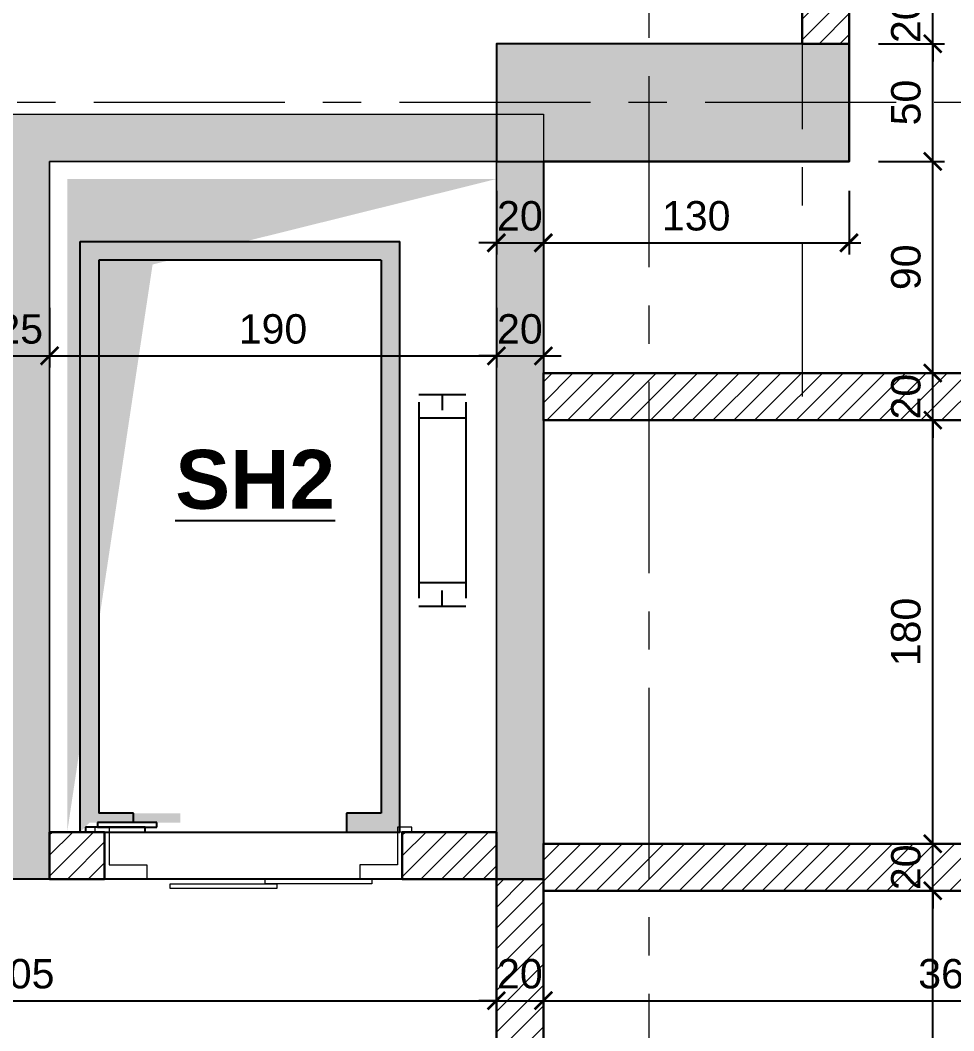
# Model space of a CAD drawing. Header units: centimetres. Extents: x 54080 to 84019, y -57712 to -39496.
# Drawn here: x 55905.2 to 56302.2, y -52476.8 to -52047.4 of the extents above; entities that cross this region are included whole.
import ezdxf

# ---------------------------------------------------------------- set-up
doc = ezdxf.new("R2010")
doc.units = ezdxf.units.CM
doc.header["$LTSCALE"] = 50
doc.header["$MEASUREMENT"] = 0
doc.linetypes.add('AXES', pattern=[2, 1.25, -0.25, 0.25, -0.25])
doc.linetypes.add('CONTINU', pattern=[0])
doc.layers.get('0').update_dxf_attribs({"color": 8})
for name, color, linetype in [('AXES', 10, 'AXES'), ('BETON COUPE', 3, 'CONTINU'), ('BETON TRAME', 252, 'Continuous'), ('BORD', 5, 'Continuous'), ('COTE 50ème', 1, 'Continuous'), ('kabina', 120, 'Continuous'), ('OMBRE', 253, 'Continuous'), ('TEXTE', 7, 'Continuous')]:
    doc.layers.add(name, color=color, linetype=linetype)
for name, color, linetype, lineweight in [('BETON HACHURE', 253, 'Continuous', 13), ('door', 44, 'Continuous', 5), ('MACONNERIE COUPE', 7, 'Continuous', 30), ('MACONNERIE HACHURE', 253, 'Continuous', 13)]:
    doc.layers.add(name, color=color, linetype=linetype, lineweight=lineweight)
doc.layers.add('FMULT', color=150, linetype='Continuous', plot=False)
doc.layers.add('PREFA MUR SUP TRAME', color=7, linetype='Continuous', true_color=0xd7c7ff)
doc.styles.add('RS_TEXT_1.50', font='arial.ttf', dxfattribs={"height": 12.5})
doc.styles.add('RS_TXT_50', font='arial.ttf', dxfattribs={"height": 12.5})
doc.dimstyles.new('RS_50CM_LINEAIRE', dxfattribs={"dimscale": 5, "dimtxt": 12.5, "dimasz": 1.5, "dimexe": 1, "dimexo": 2.5, "dimgap": 1, "dimtad": 1, "dimdec": 1, "dimrnd": 0.5, "dimdsep": 46, "dimtxsty": 'RS_TXT_50', "dimblk1": 'ARCHTICK', "dimblk2": 'ARCHTICK', "dimsah": 1, "dimcen": 2.5, "dimdle": 1, "dimclrt": 4, "dimadec": 0, "dimazin": 2, "dimtfac": 1, "dimtdec": 1, "dimtix": 1, "dimtmove": 2, "dimatfit": 3, "dimfxl": 1, "dimtolj": 1, "dimtzin": 0, "dimarcsym": 0})

# ---------------------------------------------------------------- blocks, each defined once
blk = doc.blocks.new('A$C99aa3423')
at = {"layer": 'AXES', "lineweight": 5, "ltscale": 1.3}
for p, q in [((35, 1580), (35, -1344.97)), ((-30, -4150), (-30, -1058.41)), ((3195, -1220), (-1985, -1220))]:
    blk.add_line(p, q, dxfattribs=at)
blk = doc.blocks.new('_ArchTick')
at = {"color": 0, "linetype": 'ByBlock', "const_width": 0.15}
blk.add_lwpolyline([(-0.5, -0.5), (0.5, 0.5)], dxfattribs=at)
blk = doc.blocks.new('*D923')
at = {"layer": 'COTE 50ème', "color": 0, "lineweight": -2, "ltscale": 0.5, "transparency": 16777216}
for p, q in [((56293.27, -52602.36), (56293.27, -52412.36)), ((56258.28, -52417.36), (56298.27, -52417.36)), ((56270.17, -52597.36), (56298.27, -52597.36))]:
    blk.add_line(p, q, dxfattribs=at)
at = {"layer": 'Defpoints', "color": 0, "ltscale": 0.5, "transparency": 16777216}
for p in [(56245.78, -52417.36), (56293.27, -52417.36), (56257.67, -52597.36)]:
    blk.add_point(p, dxfattribs=at)
at = {"layer": 'COTE 50ème', "color": 0, "lineweight": -2, "ltscale": 0.5, "transparency": 16777216, "xscale": 7.5, "yscale": 7.5, "zscale": 7.5}
for p, rotation in [((56293.27, -52417.36), 90), ((56293.27, -52597.36), 270)]:
    blk.add_blockref('_ArchTick', p, dxfattribs=dict(at, rotation=rotation))
at = {"layer": 'COTE 50ème', "color": 4, "ltscale": 0.5, "transparency": 16777216, "insert": (56281.88, -52507.36), "char_height": 12.5, "attachment_point": 5, "rotation": 90, "style": 'RS_TXT_50'}
blk.add_mtext('\\A1;180', dxfattribs=at)
blk = doc.blocks.new('*D924')
at = {"layer": 'COTE 50ème', "color": 0, "lineweight": -2, "ltscale": 0.5, "transparency": 16777216}
for p, q in [((56293.27, -52397.36), (56293.27, -52389.86)), ((56258.28, -52397.36), (56298.27, -52397.36)), ((56293.27, -52417.36), (56293.27, -52397.36)), ((56258.28, -52417.36), (56298.27, -52417.36)), ((56293.27, -52417.36), (56293.27, -52424.86))]:
    blk.add_line(p, q, dxfattribs=at)
at = {"layer": 'Defpoints', "color": 0, "ltscale": 0.5, "transparency": 16777216}
for p in [(56245.78, -52397.36), (56293.27, -52397.36), (56245.78, -52417.36)]:
    blk.add_point(p, dxfattribs=at)
at = {"layer": 'COTE 50ème', "color": 0, "lineweight": -2, "ltscale": 0.5, "transparency": 16777216, "xscale": 7.5, "yscale": 7.5, "zscale": 7.5}
for p, rotation in [((56293.27, -52397.36), 270), ((56293.27, -52417.36), 90)]:
    blk.add_blockref('_ArchTick', p, dxfattribs=dict(at, rotation=rotation))
at = {"layer": 'COTE 50ème', "color": 4, "ltscale": 0.5, "transparency": 16777216, "insert": (56281.88, -52407.36), "char_height": 12.5, "attachment_point": 5, "rotation": 90, "style": 'RS_TXT_50'}
blk.add_mtext('\\A1;20', dxfattribs=at)
blk = doc.blocks.new('*D925')
at = {"layer": 'COTE 50ème', "color": 0, "lineweight": -2, "ltscale": 0.5, "transparency": 16777216}
for p, q in [((56293.27, -52402.36), (56293.27, -52212.36)), ((56276.29, -52217.36), (56298.27, -52217.36)), ((56258.28, -52397.36), (56298.27, -52397.36))]:
    blk.add_line(p, q, dxfattribs=at)
at = {"layer": 'Defpoints', "color": 0, "ltscale": 0.5, "transparency": 16777216}
for p in [(56263.79, -52217.36), (56293.27, -52217.36), (56245.78, -52397.36)]:
    blk.add_point(p, dxfattribs=at)
at = {"layer": 'COTE 50ème', "color": 0, "lineweight": -2, "ltscale": 0.5, "transparency": 16777216, "xscale": 7.5, "yscale": 7.5, "zscale": 7.5}
for p, rotation in [((56293.27, -52217.36), 90), ((56293.27, -52397.36), 270)]:
    blk.add_blockref('_ArchTick', p, dxfattribs=dict(at, rotation=rotation))
at = {"layer": 'COTE 50ème', "color": 4, "ltscale": 0.5, "transparency": 16777216, "insert": (56281.88, -52307.36), "char_height": 12.5, "attachment_point": 5, "rotation": 90, "style": 'RS_TXT_50'}
blk.add_mtext('\\A1;180', dxfattribs=at)
blk = doc.blocks.new('*D926')
at = {"layer": 'COTE 50ème', "color": 0, "lineweight": -2, "ltscale": 0.5, "transparency": 16777216}
for p, q in [((56293.27, -52197.36), (56293.27, -52189.86)), ((56276.29, -52197.36), (56298.27, -52197.36)), ((56293.27, -52217.36), (56293.27, -52197.36)), ((56276.29, -52217.36), (56298.27, -52217.36)), ((56293.27, -52217.36), (56293.27, -52224.86))]:
    blk.add_line(p, q, dxfattribs=at)
at = {"layer": 'Defpoints', "color": 0, "ltscale": 0.5, "transparency": 16777216}
for p in [(56263.79, -52197.36), (56293.27, -52197.36), (56263.79, -52217.36)]:
    blk.add_point(p, dxfattribs=at)
at = {"layer": 'COTE 50ème', "color": 0, "lineweight": -2, "ltscale": 0.5, "transparency": 16777216, "xscale": 7.5, "yscale": 7.5, "zscale": 7.5}
for p, rotation in [((56293.27, -52197.36), 270), ((56293.27, -52217.36), 90)]:
    blk.add_blockref('_ArchTick', p, dxfattribs=dict(at, rotation=rotation))
at = {"layer": 'COTE 50ème', "color": 4, "ltscale": 0.5, "transparency": 16777216, "insert": (56281.88, -52207.36), "char_height": 12.5, "attachment_point": 5, "rotation": 90, "style": 'RS_TXT_50'}
blk.add_mtext('\\A1;20', dxfattribs=at)
blk = doc.blocks.new('*D927')
at = {"layer": 'COTE 50ème', "color": 0, "lineweight": -2, "ltscale": 0.5, "transparency": 16777216}
for p, q in [((56293.27, -52202.36), (56293.27, -52102.36)), ((56270.17, -52107.36), (56298.27, -52107.36)), ((56276.29, -52197.36), (56298.27, -52197.36))]:
    blk.add_line(p, q, dxfattribs=at)
at = {"layer": 'Defpoints', "color": 0, "ltscale": 0.5, "transparency": 16777216}
for p in [(56257.67, -52107.36), (56293.27, -52107.36), (56263.79, -52197.36)]:
    blk.add_point(p, dxfattribs=at)
at = {"layer": 'COTE 50ème', "color": 0, "lineweight": -2, "ltscale": 0.5, "transparency": 16777216, "xscale": 7.5, "yscale": 7.5, "zscale": 7.5}
for p, rotation in [((56293.27, -52107.36), 90), ((56293.27, -52197.36), 270)]:
    blk.add_blockref('_ArchTick', p, dxfattribs=dict(at, rotation=rotation))
at = {"layer": 'COTE 50ème', "color": 4, "ltscale": 0.5, "transparency": 16777216, "insert": (56281.88, -52152.36), "char_height": 12.5, "attachment_point": 5, "rotation": 90, "style": 'RS_TXT_50'}
blk.add_mtext('\\A1;90', dxfattribs=at)
blk = doc.blocks.new('*D928')
at = {"layer": 'COTE 50ème', "color": 0, "lineweight": -2, "ltscale": 0.5, "transparency": 16777216}
for p, q in [((56293.27, -52112.36), (56293.27, -52052.36)), ((56270.17, -52057.36), (56298.27, -52057.36)), ((56270.17, -52107.36), (56298.27, -52107.36))]:
    blk.add_line(p, q, dxfattribs=at)
at = {"layer": 'Defpoints', "color": 0, "ltscale": 0.5, "transparency": 16777216}
for p in [(56257.67, -52057.36), (56293.27, -52057.36), (56257.67, -52107.36)]:
    blk.add_point(p, dxfattribs=at)
at = {"layer": 'COTE 50ème', "color": 0, "lineweight": -2, "ltscale": 0.5, "transparency": 16777216, "xscale": 7.5, "yscale": 7.5, "zscale": 7.5}
for p, rotation in [((56293.27, -52057.36), 90), ((56293.27, -52107.36), 270)]:
    blk.add_blockref('_ArchTick', p, dxfattribs=dict(at, rotation=rotation))
at = {"layer": 'COTE 50ème', "color": 4, "ltscale": 0.5, "transparency": 16777216, "insert": (56281.88, -52082.36), "char_height": 12.5, "attachment_point": 5, "rotation": 90, "style": 'RS_TXT_50'}
blk.add_mtext('\\A1;50', dxfattribs=at)
blk = doc.blocks.new('*D929')
at = {"layer": 'COTE 50ème', "color": 0, "lineweight": -2, "ltscale": 0.5, "transparency": 16777216}
for p, q in [((56293.27, -52037.36), (56293.27, -52029.86)), ((56270.17, -52037.36), (56298.27, -52037.36)), ((56293.27, -52057.36), (56293.27, -52037.36)), ((56270.17, -52057.36), (56298.27, -52057.36)), ((56293.27, -52057.36), (56293.27, -52064.86))]:
    blk.add_line(p, q, dxfattribs=at)
at = {"layer": 'Defpoints', "color": 0, "ltscale": 0.5, "transparency": 16777216}
for p in [(56257.67, -52037.36), (56293.27, -52037.36), (56257.67, -52057.36)]:
    blk.add_point(p, dxfattribs=at)
at = {"layer": 'COTE 50ème', "color": 0, "lineweight": -2, "ltscale": 0.5, "transparency": 16777216, "xscale": 7.5, "yscale": 7.5, "zscale": 7.5}
for p, rotation in [((56293.27, -52037.36), 270), ((56293.27, -52057.36), 90)]:
    blk.add_blockref('_ArchTick', p, dxfattribs=dict(at, rotation=rotation))
at = {"layer": 'COTE 50ème', "color": 4, "ltscale": 0.5, "transparency": 16777216, "insert": (56281.88, -52047.36), "char_height": 12.5, "attachment_point": 5, "rotation": 90, "style": 'RS_TXT_50'}
blk.add_mtext('\\A1;20', dxfattribs=at)
blk = doc.blocks.new('*D1148')
at = {"layer": 'COTE 50ème', "color": 0, "lineweight": -2, "ltscale": 0.5, "transparency": 16777216}
for p, q in [((55702.67, -52424.86), (55702.67, -52469.04)), ((56107.67, -52441.08), (56107.67, -52469.04)), ((55697.67, -52464.04), (56112.67, -52464.04))]:
    blk.add_line(p, q, dxfattribs=at)
at = {"layer": 'Defpoints', "color": 0, "ltscale": 0.5, "transparency": 16777216}
for p in [(55702.67, -52412.36), (56107.67, -52428.58), (56107.67, -52464.04)]:
    blk.add_point(p, dxfattribs=at)
at = {"layer": 'COTE 50ème', "color": 0, "lineweight": -2, "ltscale": 0.5, "transparency": 16777216, "xscale": 7.5, "yscale": 7.5, "zscale": 7.5, "rotation": 180}
blk.add_blockref('_ArchTick', (55702.67, -52464.04), dxfattribs=at)
at = {"layer": 'COTE 50ème', "color": 0, "lineweight": -2, "ltscale": 0.5, "transparency": 16777216, "xscale": 7.5, "yscale": 7.5, "zscale": 7.5}
blk.add_blockref('_ArchTick', (56107.67, -52464.04), dxfattribs=at)
at = {"layer": 'COTE 50ème', "color": 4, "ltscale": 0.5, "transparency": 16777216, "insert": (55905.17, -52452.66), "char_height": 12.5, "attachment_point": 5, "style": 'RS_TXT_50'}
blk.add_mtext('\\A1;405', dxfattribs=at)
blk = doc.blocks.new('*D1149')
at = {"layer": 'COTE 50ème', "color": 0, "lineweight": -2, "ltscale": 0.5, "transparency": 16777216}
for p, q in [((56107.67, -52441.08), (56107.67, -52469.04)), ((56127.67, -52441.08), (56127.67, -52469.04)), ((56107.67, -52464.04), (56100.17, -52464.04)), ((56107.67, -52464.04), (56127.67, -52464.04)), ((56127.67, -52464.04), (56135.17, -52464.04))]:
    blk.add_line(p, q, dxfattribs=at)
at = {"layer": 'Defpoints', "color": 0, "ltscale": 0.5, "transparency": 16777216}
for p in [(56107.67, -52428.58), (56127.67, -52428.58), (56127.67, -52464.04)]:
    blk.add_point(p, dxfattribs=at)
at = {"layer": 'COTE 50ème', "color": 0, "lineweight": -2, "ltscale": 0.5, "transparency": 16777216, "xscale": 7.5, "yscale": 7.5, "zscale": 7.5}
blk.add_blockref('_ArchTick', (56107.67, -52464.04), dxfattribs=at)
at = {"layer": 'COTE 50ème', "color": 0, "lineweight": -2, "ltscale": 0.5, "transparency": 16777216, "xscale": 7.5, "yscale": 7.5, "zscale": 7.5, "rotation": 180}
blk.add_blockref('_ArchTick', (56127.67, -52464.04), dxfattribs=at)
at = {"layer": 'COTE 50ème', "color": 4, "ltscale": 0.5, "transparency": 16777216, "insert": (56117.67, -52452.66), "char_height": 12.5, "attachment_point": 5, "style": 'RS_TXT_50'}
blk.add_mtext('\\A1;20', dxfattribs=at)
blk = doc.blocks.new('*D1150')
at = {"layer": 'COTE 50ème', "color": 0, "lineweight": -2, "ltscale": 0.5, "transparency": 16777216}
for p, q in [((56127.67, -52441.08), (56127.67, -52469.04)), ((56490.17, -52441.08), (56490.17, -52469.04)), ((56122.67, -52464.04), (56495.17, -52464.04))]:
    blk.add_line(p, q, dxfattribs=at)
at = {"layer": 'Defpoints', "color": 0, "ltscale": 0.5, "transparency": 16777216}
for p in [(56127.67, -52428.58), (56490.17, -52428.58), (56490.17, -52464.04)]:
    blk.add_point(p, dxfattribs=at)
at = {"layer": 'COTE 50ème', "color": 0, "lineweight": -2, "ltscale": 0.5, "transparency": 16777216, "xscale": 7.5, "yscale": 7.5, "zscale": 7.5, "rotation": 180}
blk.add_blockref('_ArchTick', (56127.67, -52464.04), dxfattribs=at)
at = {"layer": 'COTE 50ème', "color": 0, "lineweight": -2, "ltscale": 0.5, "transparency": 16777216, "xscale": 7.5, "yscale": 7.5, "zscale": 7.5}
blk.add_blockref('_ArchTick', (56490.17, -52464.04), dxfattribs=at)
at = {"layer": 'COTE 50ème', "color": 4, "ltscale": 0.5, "transparency": 16777216, "insert": (56308.92, -52452.66), "char_height": 12.5, "attachment_point": 5, "style": 'RS_TXT_50'}
blk.add_mtext('\\A1;362.5', dxfattribs=at)
blk = doc.blocks.new('*D1164')
at = {"layer": 'COTE 50ème', "color": 0, "lineweight": -2, "ltscale": 0.5, "transparency": 16777216}
for p, q in [((55892.67, -52169.54), (55892.67, -52195.01)), ((55917.67, -52169.54), (55917.67, -52195.01)), ((55892.67, -52190.01), (55885.17, -52190.01)), ((55892.67, -52190.01), (55917.67, -52190.01)), ((55917.67, -52190.01), (55925.17, -52190.01))]:
    blk.add_line(p, q, dxfattribs=at)
at = {"layer": 'Defpoints', "color": 0, "ltscale": 0.5, "transparency": 16777216}
for p in [(55892.67, -52157.04), (55917.67, -52157.04), (55917.67, -52190.01)]:
    blk.add_point(p, dxfattribs=at)
at = {"layer": 'COTE 50ème', "color": 0, "lineweight": -2, "ltscale": 0.5, "transparency": 16777216, "xscale": 7.5, "yscale": 7.5, "zscale": 7.5}
blk.add_blockref('_ArchTick', (55892.67, -52190.01), dxfattribs=at)
at = {"layer": 'COTE 50ème', "color": 0, "lineweight": -2, "ltscale": 0.5, "transparency": 16777216, "xscale": 7.5, "yscale": 7.5, "zscale": 7.5, "rotation": 180}
blk.add_blockref('_ArchTick', (55917.67, -52190.01), dxfattribs=at)
at = {"layer": 'COTE 50ème', "color": 4, "ltscale": 0.5, "transparency": 16777216, "insert": (55905.17, -52178.63), "char_height": 12.5, "attachment_point": 5, "style": 'RS_TXT_50'}
blk.add_mtext('\\A1;25', dxfattribs=at)
blk = doc.blocks.new('*D1165')
at = {"layer": 'COTE 50ème', "color": 0, "lineweight": -2, "ltscale": 0.5, "transparency": 16777216}
for p, q in [((55917.67, -52169.54), (55917.67, -52195.01)), ((56107.67, -52169.54), (56107.67, -52195.01)), ((55912.67, -52190.01), (56112.67, -52190.01))]:
    blk.add_line(p, q, dxfattribs=at)
at = {"layer": 'Defpoints', "color": 0, "ltscale": 0.5, "transparency": 16777216}
for p in [(55917.67, -52157.04), (56107.67, -52157.04), (56107.67, -52190.01)]:
    blk.add_point(p, dxfattribs=at)
at = {"layer": 'COTE 50ème', "color": 0, "lineweight": -2, "ltscale": 0.5, "transparency": 16777216, "xscale": 7.5, "yscale": 7.5, "zscale": 7.5, "rotation": 180}
blk.add_blockref('_ArchTick', (55917.67, -52190.01), dxfattribs=at)
at = {"layer": 'COTE 50ème', "color": 0, "lineweight": -2, "ltscale": 0.5, "transparency": 16777216, "xscale": 7.5, "yscale": 7.5, "zscale": 7.5}
blk.add_blockref('_ArchTick', (56107.67, -52190.01), dxfattribs=at)
at = {"layer": 'COTE 50ème', "color": 4, "ltscale": 0.5, "transparency": 16777216, "insert": (56012.67, -52178.63), "char_height": 12.5, "attachment_point": 5, "style": 'RS_TXT_50'}
blk.add_mtext('\\A1;190', dxfattribs=at)
blk = doc.blocks.new('*D1166')
at = {"layer": 'COTE 50ème', "color": 0, "lineweight": -2, "ltscale": 0.5, "transparency": 16777216}
for p, q in [((56107.67, -52169.54), (56107.67, -52195.01)), ((56127.67, -52169.54), (56127.67, -52195.01)), ((56107.67, -52190.01), (56100.17, -52190.01)), ((56107.67, -52190.01), (56127.67, -52190.01)), ((56127.67, -52190.01), (56135.17, -52190.01))]:
    blk.add_line(p, q, dxfattribs=at)
at = {"layer": 'Defpoints', "color": 0, "ltscale": 0.5, "transparency": 16777216}
for p in [(56107.67, -52157.04), (56127.67, -52157.04), (56127.67, -52190.01)]:
    blk.add_point(p, dxfattribs=at)
at = {"layer": 'COTE 50ème', "color": 0, "lineweight": -2, "ltscale": 0.5, "transparency": 16777216, "xscale": 7.5, "yscale": 7.5, "zscale": 7.5}
blk.add_blockref('_ArchTick', (56107.67, -52190.01), dxfattribs=at)
at = {"layer": 'COTE 50ème', "color": 0, "lineweight": -2, "ltscale": 0.5, "transparency": 16777216, "xscale": 7.5, "yscale": 7.5, "zscale": 7.5, "rotation": 180}
blk.add_blockref('_ArchTick', (56127.67, -52190.01), dxfattribs=at)
at = {"layer": 'COTE 50ème', "color": 4, "ltscale": 0.5, "transparency": 16777216, "insert": (56117.67, -52178.63), "char_height": 12.5, "attachment_point": 5, "style": 'RS_TXT_50'}
blk.add_mtext('\\A1;20', dxfattribs=at)
blk = doc.blocks.new('*D1255')
at = {"layer": 'COTE 50ème', "color": 0, "lineweight": -2, "ltscale": 0.5, "transparency": 16777216}
for p, q in [((56107.67, -52119.86), (56107.67, -52146.95)), ((56127.67, -52119.86), (56127.67, -52146.95)), ((56107.67, -52141.95), (56100.17, -52141.95)), ((56107.67, -52141.95), (56127.67, -52141.95)), ((56127.67, -52141.95), (56135.17, -52141.95))]:
    blk.add_line(p, q, dxfattribs=at)
at = {"layer": 'Defpoints', "color": 0, "ltscale": 0.5, "transparency": 16777216}
for p in [(56107.67, -52107.36), (56127.67, -52107.36), (56127.67, -52141.95)]:
    blk.add_point(p, dxfattribs=at)
at = {"layer": 'COTE 50ème', "color": 0, "lineweight": -2, "ltscale": 0.5, "transparency": 16777216, "xscale": 7.5, "yscale": 7.5, "zscale": 7.5}
blk.add_blockref('_ArchTick', (56107.67, -52141.95), dxfattribs=at)
at = {"layer": 'COTE 50ème', "color": 0, "lineweight": -2, "ltscale": 0.5, "transparency": 16777216, "xscale": 7.5, "yscale": 7.5, "zscale": 7.5, "rotation": 180}
blk.add_blockref('_ArchTick', (56127.67, -52141.95), dxfattribs=at)
at = {"layer": 'COTE 50ème', "color": 4, "ltscale": 0.5, "transparency": 16777216, "insert": (56117.67, -52130.57), "char_height": 12.5, "attachment_point": 5, "style": 'RS_TXT_50'}
blk.add_mtext('\\A1;20', dxfattribs=at)
blk = doc.blocks.new('*D1256')
at = {"layer": 'COTE 50ème', "color": 0, "lineweight": -2, "ltscale": 0.5, "transparency": 16777216}
for p, q in [((56127.67, -52119.86), (56127.67, -52146.95)), ((56257.67, -52119.86), (56257.67, -52146.95)), ((56122.67, -52141.95), (56262.67, -52141.95))]:
    blk.add_line(p, q, dxfattribs=at)
at = {"layer": 'Defpoints', "color": 0, "ltscale": 0.5, "transparency": 16777216}
for p in [(56127.67, -52107.36), (56257.67, -52107.36), (56257.67, -52141.95)]:
    blk.add_point(p, dxfattribs=at)
at = {"layer": 'COTE 50ème', "color": 0, "lineweight": -2, "ltscale": 0.5, "transparency": 16777216, "xscale": 7.5, "yscale": 7.5, "zscale": 7.5, "rotation": 180}
blk.add_blockref('_ArchTick', (56127.67, -52141.95), dxfattribs=at)
at = {"layer": 'COTE 50ème', "color": 0, "lineweight": -2, "ltscale": 0.5, "transparency": 16777216, "xscale": 7.5, "yscale": 7.5, "zscale": 7.5}
blk.add_blockref('_ArchTick', (56257.67, -52141.95), dxfattribs=at)
at = {"layer": 'COTE 50ème', "color": 4, "ltscale": 0.5, "transparency": 16777216, "insert": (56192.67, -52130.56), "char_height": 12.5, "attachment_point": 5, "style": 'RS_TXT_50'}
blk.add_mtext('\\A1;130', dxfattribs=at)

msp = doc.modelspace()

# ---------------------------------------------------------------- hatches: boundary and pattern name
at = {"layer": 'BETON HACHURE', "transparency": 33554585}
h = msp.add_hatch(dxfattribs=at)
h.set_pattern_fill('ANSI37', color=256, scale=50, angle=270, style=0)
h.set_pattern_definition([(315, (861.459, 19655.393), (4.4194174, 4.4194174), []), (45, (861.459, 19655.393), (-4.4194174, 4.4194174), [])])
h.paths.add_polyline_path([(56357.67, -51847.22), (56382.67, -51847.22), (56382.67, -52172.22), (56357.67, -52172.22)], flags=0)
h.paths.add_polyline_path([(56357.67, -51847.22), (56382.67, -51847.22), (56382.67, -52172.22), (56357.67, -52172.22)], flags=0)
h.paths.add_polyline_path([(58537.67, -51987.36), (58537.67, -52037.36), (58617.67, -52037.36), (58617.67, -51987.36)], flags=0)
h.paths.add_polyline_path([(58157.67, -51987.36), (58157.67, -52037.36), (58237.67, -52037.36), (58237.67, -51987.36)], flags=0)
edge = h.paths.add_edge_path(flags=0)
edge.add_arc((58197.67, -50672.36), 40, 0, 360)
edge = h.paths.add_edge_path(flags=0)
edge.add_arc((58197.67, -49997.36), 40, 0, 360)
edge = h.paths.add_edge_path(flags=0)
edge.add_arc((58197.67, -51272.36), 40, 0, 360)
h.paths.add_polyline_path([(59277.67, -49527.22), (54853.83, -49527.22), (54464.54, -54263.92), (59277.59, -54736.58), (59277.67, -54713.51)])
edge = h.paths.add_edge_path(flags=0)
edge.add_arc((58197.67, -51272.36), 40, 0, 360)
h.paths.add_polyline_path([(56982.67, -49552.22), (56982.67, -49972.36), (57007.67, -49972.36), (57007.67, -49552.22), (58577.68, -49552.22), (58577.67, -50022.36), (58617.67, -50022.36), (58617.67, -49552.22), (59247.67, -49552.22), (59247.67, -51282.36), (58617.67, -51282.36), (58617.67, -50647.36), (58577.67, -50647.36), (58577.67, -51312.36), (59247.67, -51312.36), (59247.67, -52057.36), (58577.67, -52057.36), (58577.67, -53447.36), (58617.67, -53447.36), (58617.67, -52087.36), (59247.67, -52087.36), (59247.67, -54709.01), (58245.17, -54610.07), (58245.17, -54122.36), (58220.17, -54122.36), (58220.17, -54607.62), (56915.17, -54479.46), (56915.17, -54122.36), (56890.17, -54122.36), (56890.17, -54477.01), (55702.67, -54360.39), (55702.67, -54122.36), (55652.67, -54122.36), (55652.67, -54355.48), (54491.47, -54241.45), (54666.86, -52107.36), (54872.67, -52107.36), (54872.67, -52057.36), (54670.97, -52057.36), (54672.82, -52037.36), (54872.67, -52037.36), (54872.67, -51987.36), (54676.72, -51987.36), (54733.43, -51297.36), (54872.67, -51297.36), (54872.67, -51247.36), (54737.54, -51247.36), (54782.74, -50697.36), (54872.67, -50697.36), (54872.67, -50647.36), (54786.85, -50647.36), (54876.86, -49552.22), (55655.17, -49552.22), (55655.17, -49972.36), (55680.17, -49972.36), (55680.17, -49552.22)], flags=16)
h.paths.add_polyline_path([(58157.67, -51232.36), (58157.67, -51312.36), (58237.67, -51312.36), (58237.67, -51232.36)], flags=0)
at = {"layer": 'BETON TRAME', "transparency": 33554559}
h = msp.add_hatch(color=256, dxfattribs=at)
h.dxf.hatch_style = 1
h.paths.add_polyline_path([(57437.67, -52797.36), (57472.67, -52797.36), (57472.67, -53447.36), (57437.67, -53447.36), (57437.67, -53272.36), (56977.67, -53272.36), (56977.67, -53447.36), (56942.67, -53447.36), (56942.67, -52797.36), (56977.67, -52797.36), (56977.67, -53232.36), (57187.67, -53232.36), (57187.67, -52902.36), (57227.67, -52902.36), (57227.67, -53232.36), (57437.67, -53232.36)])
h.paths.add_polyline_path([(58307.67, -54122.36), (58307.67, -54072.36), (58157.67, -54072.36), (58157.67, -54122.36)])
h.paths.add_polyline_path([(57587.67, -54122.36), (57587.67, -54072.36), (57437.67, -54072.36), (57437.67, -54122.36)])
h.paths.add_polyline_path([(56977.67, -54122.36), (56977.67, -54072.36), (56827.67, -54072.36), (56827.67, -54122.36)])
h.paths.add_polyline_path([(56257.67, -54122.36), (56257.67, -54072.36), (56107.67, -54072.36), (56107.67, -54122.36)])
h.paths.add_polyline_path([(56257.67, -53447.36), (56257.67, -53397.36), (56107.67, -53397.36), (56107.67, -53447.36)])
h.paths.add_polyline_path([(58307.67, -53447.36), (58307.67, -53397.36), (58157.67, -53397.36), (58157.67, -53447.36)])
h.paths.add_polyline_path([(58307.67, -52847.36), (58307.67, -52797.36), (58157.67, -52797.36), (58157.67, -52847.36)])
h.paths.add_polyline_path([(56257.67, -52847.36), (56257.67, -52797.36), (56107.67, -52797.36), (56107.67, -52847.36)])
h.paths.add_polyline_path([(56257.67, -52107.36), (56257.67, -52057.36), (56107.67, -52057.36), (56107.67, -52107.36)])
h.paths.add_polyline_path([(58157.67, -52057.36), (58157.67, -52107.36), (58307.67, -52107.36), (58307.67, -52057.36)])
h.paths.add_polyline_path([(57492.67, -52107.36), (57492.67, -52057.36), (57367.67, -52057.36), (57367.67, -52107.36)])
h.paths.add_polyline_path([(57047.67, -52107.36), (57047.67, -52057.36), (56922.67, -52057.36), (56922.67, -52107.36)])
h.paths.add_polyline_path([(57072.67, -52057.36), (57047.67, -52057.36), (57047.67, -52562.36), (57072.67, -52562.36)])
h.paths.add_polyline_path([(57367.67, -52057.36), (57342.67, -52057.36), (57342.67, -52562.36), (57367.67, -52562.36)])
at = {"layer": 'kabina', "linetype": 'Continuous', "lineweight": 0}
for points in [[(55930.67, -52141.36), (55938.67, -52149.36), (56058.67, -52149.36), (56066.67, -52141.36)], [(55930.67, -52392.36), (55938.67, -52384.36), (55938.67, -52149.36), (55930.67, -52141.36)], [(56066.67, -52392.36), (56066.67, -52141.36), (56058.67, -52149.36), (56058.67, -52384.36)], [(55938.67, -52384.36), (55934.67, -52388.36), (55973.34, -52388.36), (55973.34, -52384.36)], [(56066.67, -52392.36), (56058.67, -52384.36), (56044, -52384.36), (56044, -52392.36)]]:
    msp.add_hatch(color=256, dxfattribs=at).paths.add_polyline_path(points)
at = {"layer": 'MACONNERIE HACHURE'}
h = msp.add_hatch(dxfattribs=at)
h.set_pattern_fill('ANSI31', color=256, scale=50, style=0)
h.paths.add_polyline_path([(54872.67, -54083.63), (54897.67, -54083.63), (54897.67, -54067.36), (54872.67, -54067.36)])
h.paths.add_polyline_path([(54760.13, -53887.22), (54520.58, -53887.22), (54522.64, -53862.22), (54760.13, -53862.22)])
h.paths.add_polyline_path([(54872.67, -54017.36), (54872.67, -53887.22), (54850.13, -53887.22), (54850.13, -53862.22), (54897.67, -53862.22), (54897.67, -54017.36)])
h.paths.add_polyline_path([(54872.67, -54173.63), (54897.67, -54173.63), (54897.67, -54281.34), (54872.67, -54278.88)])
h.paths.add_polyline_path([(54505.78, -54067.36), (54507.82, -54042.46), (54872.67, -54042.36), (54872.67, -54067.36)])
h.paths.add_polyline_path([(58577.67, -52057.36), (58597.67, -52057.36), (58597.67, -52037.36), (58577.67, -52037.36)])
h.paths.add_polyline_path([(55842.67, -50672.36), (56202.67, -50672.36), (56202.67, -50647.36), (55842.67, -50647.36)])
h.paths.add_polyline_path([(55752.67, -50672.36), (55742.67, -50672.36), (55742.67, -50647.36), (55752.67, -50647.36)])
h.paths.add_polyline_path([(57077.67, -53447.36), (57437.67, -53447.36), (57437.67, -53422.36), (57077.67, -53422.36)])
h.paths.add_polyline_path([(56987.67, -53447.36), (56977.67, -53447.36), (56977.67, -53422.36), (56987.67, -53422.36)])
h.paths.add_polyline_path([(58777.67, -49872.22), (58777.67, -49882.22), (58757.67, -49882.22), (58757.67, -49872.22), (58717.67, -49872.22), (58717.67, -49852.22), (59252.67, -49852.22), (59252.67, -49872.22)])
h.paths.add_polyline_path([(58777.67, -50092.22), (58777.67, -50102.22), (58757.67, -50102.22), (58757.67, -49972.22), (58777.67, -49972.22), (58777.67, -50072.22), (59252.67, -50072.22), (59252.67, -50092.22)])
h.paths.add_polyline_path([(58777.67, -50312.22), (58777.67, -50322.22), (58757.67, -50322.22), (58757.67, -50192.22), (58777.67, -50192.22), (58777.67, -50292.22), (59252.67, -50292.22), (59252.67, -50312.22)])
h.paths.add_polyline_path([(58777.67, -50532.22), (58777.67, -50542.22), (58757.67, -50542.22), (58757.67, -50412.22), (58777.67, -50412.22), (58777.67, -50512.22), (59247.67, -50512.22), (59247.67, -50532.22)])
h.paths.add_polyline_path([(58757.67, -50762.22), (58757.67, -50632.22), (58777.67, -50632.22), (58777.67, -50732.22), (59252.67, -50732.22), (59252.67, -50752.22), (58777.67, -50752.22), (58777.67, -50762.22)])
h.paths.add_polyline_path([(58777.67, -50852.22), (58757.67, -50852.22), (58757.67, -50952.22), (58717.67, -50952.22), (58717.67, -50972.22), (59252.67, -50972.22), (59252.67, -50952.22), (58777.67, -50952.22)])
h.paths.add_polyline_path([(58627.67, -49872.22), (58617.67, -49872.22), (58617.67, -49852.22), (58627.67, -49852.22)])
h.paths.add_polyline_path([(58627.67, -50972.22), (58617.67, -50972.22), (58617.67, -50952.22), (58627.67, -50952.22)])
h.paths.add_polyline_path([(58577.67, -51947.36), (58597.67, -51947.36), (58597.67, -51987.36), (58577.67, -51987.36)])
h.paths.add_polyline_path([(58577.67, -51747.36), (58597.67, -51747.36), (58597.67, -51312.36), (58577.67, -51312.36)])
h.paths.add_polyline_path([(57052.67, -52057.36), (57072.67, -52057.36), (57072.67, -52037.36), (57052.67, -52037.36)])
h.paths.add_polyline_path([(56237.67, -52057.36), (56257.67, -52057.36), (56257.67, -52037.36), (56237.67, -52037.36)])
h.paths.add_polyline_path([(55707.67, -52087.36), (55727.67, -52087.36), (55727.67, -52037.36), (55707.67, -52037.36)])
h.paths.add_polyline_path([(55837.67, -52007.36), (56107.67, -52007.36), (56107.67, -51987.36), (55837.67, -51987.36)])
h.paths.add_polyline_path([(57072.67, -52107.36), (57342.67, -52107.36), (57342.67, -52087.36), (57072.67, -52087.36)])
h.paths.add_polyline_path([(56670.17, -51987.36), (56670.17, -52097.36), (56690.17, -52097.36), (56690.17, -52007.36), (56922.67, -52007.36), (56922.67, -51987.36)])
h.paths.add_polyline_path([(56670.17, -52297.36), (56690.17, -52297.36), (56690.17, -52217.36), (57047.67, -52217.36), (57047.67, -52197.36), (56690.17, -52197.36), (56690.17, -52187.36), (56670.17, -52187.36)])
h.paths.add_polyline_path([(56670.17, -52497.36), (56690.17, -52497.36), (56690.17, -52417.36), (57047.67, -52417.36), (57047.67, -52397.36), (56690.17, -52397.36), (56690.17, -52387.36), (56670.17, -52387.36)])
h.paths.add_polyline_path([(56510.17, -52797.36), (56510.17, -52787.36), (56490.17, -52787.36), (56490.17, -52797.36), (56257.67, -52797.36), (56257.67, -52817.36), (56942.67, -52817.36), (56942.67, -52797.36), (56690.17, -52797.36), (56690.17, -52787.36), (56670.17, -52787.36), (56670.17, -52797.36)])
h.paths.add_polyline_path([(56510.17, -52697.36), (56510.17, -52587.36), (56490.17, -52587.36), (56490.17, -52597.36), (56127.67, -52597.36), (56127.67, -52617.36), (56490.17, -52617.36), (56490.17, -52697.36)])
h.paths.add_polyline_path([(56510.17, -52497.36), (56510.17, -52387.36), (56490.17, -52387.36), (56490.17, -52397.36), (56127.67, -52397.36), (56127.67, -52417.36), (56490.17, -52417.36), (56490.17, -52497.36)])
h.paths.add_polyline_path([(56510.17, -52187.36), (56490.17, -52187.36), (56490.17, -52197.36), (56127.67, -52197.36), (56127.67, -52217.36), (56490.17, -52217.36), (56490.17, -52297.36), (56510.17, -52297.36)])
h.paths.add_polyline_path([(56510.17, -51977.36), (56490.17, -51977.36), (56490.17, -51987.36), (56257.67, -51987.36), (56257.67, -52007.36), (56490.17, -52007.36), (56490.17, -52097.36), (56510.17, -52097.36)])
h.paths.add_polyline_path([(56490.17, -51887.36), (56510.17, -51887.36), (56510.17, -51777.36), (56490.17, -51777.36), (56490.17, -51787.36), (56132.67, -51787.36), (56132.67, -51807.36), (56490.17, -51807.36)])
h.paths.add_polyline_path([(57437.67, -52777.36), (57462.67, -52777.36), (57462.67, -52797.36), (57437.67, -52797.36)])
h.paths.add_polyline_path([(56202.67, -51317.36), (56227.67, -51317.36), (56227.67, -51297.36), (56202.67, -51297.36)])
h.paths.add_polyline_path([(56107.67, -53323.39), (56127.67, -53323.39), (56127.67, -52847.36), (56107.67, -52847.36)])
h.paths.add_polyline_path([(55682.67, -53222.36), (55702.67, -53222.36), (55702.67, -52927.36), (55682.67, -52927.36)])
h.paths.add_polyline_path([(55786, -51192.36), (55742.67, -51192.36), (55742.67, -51152.36), (55786, -51152.36)])
h.paths.add_polyline_path([(55952.67, -51192.36), (55912.67, -51192.36), (55912.67, -51152.36), (55952.67, -51152.36)])
h.paths.add_polyline_path([(56159.34, -51192.36), (56202.67, -51192.36), (56202.67, -51152.36), (56159.34, -51152.36)])
h.paths.add_polyline_path([(55992.67, -51192.36), (56032.67, -51192.36), (56032.67, -51152.36), (55992.67, -51152.36)])
h.paths.add_polyline_path([(57394.34, -52902.36), (57437.67, -52902.36), (57437.67, -52942.36), (57394.34, -52942.36)])
h.paths.add_polyline_path([(57227.67, -52902.36), (57267.67, -52902.36), (57267.67, -52942.36), (57227.67, -52942.36)])
h.paths.add_polyline_path([(57021, -52902.36), (56977.67, -52902.36), (56977.67, -52942.36), (57021, -52942.36)])
h.paths.add_polyline_path([(57187.67, -52902.36), (57147.67, -52902.36), (57147.67, -52942.36), (57187.67, -52942.36)])
h.paths.add_polyline_path([(55941, -52412.36), (55917.67, -52412.36), (55917.67, -52392.36), (55941, -52392.36)])
h.paths.add_polyline_path([(56107.67, -52412.36), (56067.67, -52412.36), (56067.67, -52392.36), (56107.67, -52392.36)])
h.paths.add_polyline_path([(55726, -52412.36), (55702.67, -52412.36), (55702.67, -52392.36), (55726, -52392.36)])
h.paths.add_polyline_path([(55892.67, -52412.36), (55852.67, -52412.36), (55852.67, -52392.36), (55892.67, -52392.36)])
h.paths.add_polyline_path([(55682.67, -52518.36), (55702.67, -52518.36), (55702.67, -52412.36), (55682.67, -52412.36)])
h.paths.add_polyline_path([(55682.67, -52797.36), (55702.67, -52797.36), (55702.67, -52737.36), (55682.67, -52737.36)])
h.paths.add_polyline_path([(56107.67, -52797.36), (56127.67, -52797.36), (56127.67, -52412.36), (56107.67, -52412.36)])
h.paths.add_polyline_path([(57437.67, -52677.36), (57437.67, -52637.36), (57342.67, -52637.36), (57342.67, -52562.36), (57367.67, -52562.36), (57367.67, -52627.36), (57462.67, -52627.36), (57462.67, -52677.36)])
h.paths.add_polyline_path([(56202.67, -51417.36), (56202.67, -51457.36), (56107.67, -51457.36), (56107.67, -51532.36), (56132.67, -51532.36), (56132.67, -51482.36), (56202.67, -51482.36), (56202.67, -51578.36), (56490.17, -51578.36), (56490.17, -51687.36), (56510.17, -51687.36), (56510.17, -51558.36), (56227.67, -51558.36), (56227.67, -51417.36)])
h.paths.add_polyline_path([(55742.67, -51297.36), (55742.67, -51457.36), (55837.67, -51457.36), (55837.67, -51532.36), (55812.67, -51532.36), (55812.67, -51482.36), (55717.67, -51482.36), (55717.67, -51297.36)])
h.paths.add_polyline_path([(56107.67, -53343.36), (55702.67, -53343.36), (55702.67, -53343.36), (56107.67, -53343.36)])
h.paths.add_polyline_path([(56977.67, -52797.36), (56977.67, -52637.36), (57072.67, -52637.36), (57072.67, -52562.36), (57047.67, -52562.36), (57047.67, -52627.36), (56977.67, -52627.36), (56977.67, -52597.36), (56690.17, -52597.36), (56690.17, -52587.36), (56670.17, -52587.36), (56670.17, -52697.36), (56690.17, -52697.36), (56690.17, -52617.36), (56952.67, -52617.36), (56952.67, -52797.36)])
at = {"layer": 'PREFA MUR SUP TRAME'}
h = msp.add_hatch(color=256, dxfattribs=at)
h.paths.add_polyline_path([(57412.67, -51987.36), (57412.67, -52037.36), (57492.67, -52037.36), (57492.67, -51987.36)])
h.paths.add_polyline_path([(55702.67, -52412.36), (55682.67, -52412.36), (55682.67, -52087.36), (56127.67, -52087.36), (56127.67, -52412.36), (56107.67, -52412.36), (56107.67, -52107.36), (55917.67, -52107.36), (55917.67, -52412.36), (55892.67, -52412.36), (55892.67, -52107.36), (55702.67, -52107.36)])
h.paths.add_polyline_path([(55702.67, -52797.36), (55652.67, -52797.36), (55652.67, -52927.36), (55702.67, -52927.36)])
h.paths.add_polyline_path([(55022.67, -52847.36), (55022.67, -52797.36), (54872.67, -52797.36), (54872.67, -52847.36)])
h.paths.add_polyline_path([(55022.67, -53373.36), (55022.67, -53323.36), (54872.67, -53323.36), (54872.67, -53373.36)])
h.paths.add_polyline_path([(55702.67, -53222.36), (55652.67, -53222.36), (55652.67, -53372.36), (55702.67, -53372.36)])
h.paths.add_polyline_path([(55702.67, -53972.36), (55652.67, -53972.36), (55652.67, -54122.36), (55702.67, -54122.36)])
h.paths.add_polyline_path([(55022.67, -54067.36), (55022.67, -54017.36), (54872.67, -54017.36), (54872.67, -54067.36)])
h.paths.add_polyline_path([(55022.67, -52107.36), (55022.67, -52057.36), (54872.67, -52057.36), (54872.67, -52107.36)])
edge = h.paths.add_edge_path()
edge.add_arc((57452.67, -51272.36), 40, 0, 360)
edge = h.paths.add_edge_path()
edge.add_arc((57452.67, -50672.36), 40, 0, 360)
edge = h.paths.add_edge_path()
edge.add_arc((57572.67, -49997.36), 40, 0, 360)
h.paths.add_polyline_path([(56107.67, -53323.39), (56157.67, -53323.39), (56157.67, -53397.39), (56107.67, -53397.39)])

# ---------------------------------------------------------------- linework, layer by layer
at = {"layer": 'BETON COUPE'}
msp.add_lwpolyline([(56257.67, -52107.36), (56257.67, -52057.36), (56107.67, -52057.36), (56107.67, -52107.36)], close=True, dxfattribs=at)
at = {"layer": 'BETON COUPE', "lineweight": 5}
msp.add_lwpolyline([(55702.67, -52412.36), (55682.67, -52412.36), (55682.67, -52087.36), (56127.67, -52087.36), (56127.67, -52412.36), (56107.67, -52412.36), (56107.67, -52107.36), (55917.67, -52107.36), (55917.67, -52412.36), (55892.67, -52412.36), (55892.67, -52107.36), (55702.67, -52107.36)], close=True, dxfattribs=at)
at = {"layer": 'BORD', "lineweight": 5, "ltscale": 0.5}
msp.add_lwpolyline([(55917.67, -52107.36), (56107.67, -52107.36), (56107.67, -52392.36), (55917.67, -52392.36)], close=True, dxfattribs=at)
at = {"layer": 'door'}
for points in [[(55959, -52406.36), (55959, -52412.36), (55941, -52412.36), (55941, -52392.36), (55937, -52392.36), (55937, -52390.36), (55943, -52390.36), (55943, -52406.36)], [(55959, -52406.36), (55959, -52412.36), (55941, -52412.36), (55941, -52392.36), (55937, -52392.36), (55937, -52390.36), (55943, -52390.36), (55943, -52406.36)], [(56067.67, -52412.36), (56067.67, -52392.36), (56071.67, -52392.36), (56071.67, -52390.36), (56065.67, -52390.36), (56065.67, -52406.36), (56049.67, -52406.36), (56049.67, -52412.36)], [(56067.67, -52412.36), (56067.67, -52392.36), (56071.67, -52392.36), (56071.67, -52390.36), (56065.67, -52390.36), (56065.67, -52406.36), (56049.67, -52406.36), (56049.67, -52412.36)], [(56054.67, -52414.36), (56009.34, -52414.36), (56009.34, -52412.36), (56054.67, -52412.36)], [(56054.67, -52414.36), (56009.34, -52414.36), (56009.34, -52412.36), (56054.67, -52412.36)], [(56014.34, -52416.36), (55969, -52416.36), (55969, -52414.36), (56014.34, -52414.36)], [(56014.34, -52416.36), (55969, -52416.36), (55969, -52414.36), (56014.34, -52414.36)]]:
    msp.add_lwpolyline(points, close=True, dxfattribs=at)
at = {"layer": 'FMULT', "ltscale": 0.5}
for points in [[(56257.67, -52007.36), (56257.67, -52107.36), (56127.67, -52107.36), (56127.67, -52197.36), (56490.17, -52197.36), (56490.17, -52007.36)], [(56127.67, -52397.36), (56490.17, -52397.36), (56490.17, -52217.36), (56127.67, -52217.36)], [(55702.67, -52822.36), (56107.67, -52822.36), (56107.67, -52412.36), (55702.67, -52412.36)], [(56127.67, -52597.36), (56490.17, -52597.36), (56490.17, -52417.36), (56127.67, -52417.36)]]:
    msp.add_lwpolyline(points, close=True, dxfattribs=at)
at = {"layer": 'kabina', "linetype": 'Continuous', "lineweight": 25}
for p, q in [((55930.67, -52141.36), (56066.67, -52141.36)), ((55930.67, -52392.36), (55930.67, -52141.36)), ((56066.67, -52392.36), (56066.67, -52141.36)), ((56058.67, -52149.36), (55938.67, -52149.36)), ((55938.67, -52149.36), (55938.67, -52384.36)), ((56058.67, -52149.36), (56058.67, -52384.36)), ((56074.67, -52206.36), (56094.67, -52206.36)), ((56084.67, -52206.36), (56084.67, -52213.03)), ((56074.67, -52209.7), (56074.67, -52293.03)), ((56094.67, -52209.7), (56094.67, -52293.03)), ((56074.67, -52216.36), (56094.67, -52216.36)), ((56074.67, -52286.36), (56094.67, -52286.36)), ((56084.67, -52296.36), (56084.67, -52289.7)), ((56074.67, -52296.36), (56094.67, -52296.36)), ((55953.34, -52384.36), (55938.67, -52384.36)), ((55953.34, -52388.36), (55953.34, -52384.36)), ((56058.67, -52384.36), (56044, -52384.36)), ((56044, -52384.36), (56044, -52392.36)), ((55958.34, -52390.36), (55933, -52390.36)), ((55933, -52390.36), (55933, -52392.36)), ((55963.34, -52388.36), (55938, -52388.36)), ((55938, -52388.36), (55938, -52390.36)), ((55938, -52390.36), (55963.34, -52390.36)), ((55958.34, -52392.36), (55958.34, -52390.36)), ((55963.34, -52390.36), (55963.34, -52388.36)), ((55933, -52392.36), (55958.34, -52392.36)), ((55953.34, -52392.36), (56044, -52392.36)), ((56044, -52392.36), (56066.67, -52392.36))]:
    msp.add_line(p, q, dxfattribs=at)
at = {"layer": 'MACONNERIE COUPE', "ltscale": 0.5}
for points in [[(56237.67, -52057.36), (56257.67, -52057.36), (56257.67, -52037.36), (56237.67, -52037.36)], [(56510.17, -52187.36), (56490.17, -52187.36), (56490.17, -52197.36), (56127.67, -52197.36), (56127.67, -52217.36), (56490.17, -52217.36), (56490.17, -52297.36), (56510.17, -52297.36)], [(56510.17, -52497.36), (56510.17, -52387.36), (56490.17, -52387.36), (56490.17, -52397.36), (56127.67, -52397.36), (56127.67, -52417.36), (56490.17, -52417.36), (56490.17, -52497.36)]]:
    msp.add_lwpolyline(points, close=True, dxfattribs=at)
at = {"layer": 'MACONNERIE COUPE'}
for points in [[(55941, -52412.36), (55917.67, -52412.36), (55917.67, -52392.36), (55941, -52392.36)], [(56107.67, -52412.36), (56067.67, -52412.36), (56067.67, -52392.36), (56107.67, -52392.36)], [(56107.67, -52797.36), (56127.67, -52797.36), (56127.67, -52412.36), (56107.67, -52412.36)]]:
    msp.add_lwpolyline(points, close=True, dxfattribs=at)
at = {"layer": 'OMBRE'}
for points in [[(55925.17, -52392.36), (55925.17, -52114.86), (55961.48, -52151.17)], [(55925.17, -52114.86), (55961.48, -52151.17), (56107.67, -52114.86)]]:
    msp.add_solid(points, dxfattribs=at)

# ---------------------------------------------------------------- block references
at = {"layer": 'MACONNERIE COUPE', "lineweight": 5, "ltscale": 0.5}
msp.add_blockref('A$C99aa3423', (56202.67, -50862.36), dxfattribs=at)

# ---------------------------------------------------------------- texts
at = {"layer": 'TEXTE', "insert": (56005.11, -52242.66), "char_height": 25, "width": 958.4363, "attachment_point": 5, "style": 'RS_TEXT_1.50'}
msp.add_mtext('{\\fArial|b1|i0|c0|p34;\\LSH2}', dxfattribs=at)

# ---------------------------------------------------------------- dimensions: what is measured, and where the dimension line sits
at = {"layer": 'COTE 50ème', "ltscale": 0.5}
for base, p1, p2, picture, middle in [((56293.27, -52037.36), (56257.67, -52057.36), (56257.67, -52037.36), '*D929', (56281.88, -52047.36)), ((56293.27, -52057.36), (56257.67, -52107.36), (56257.67, -52057.36), '*D928', (56281.88, -52082.36)), ((56293.27, -52107.36), (56263.79, -52197.36), (56257.67, -52107.36), '*D927', (56281.88, -52152.36)), ((56293.27, -52197.36), (56263.79, -52217.36), (56263.79, -52197.36), '*D926', (56281.88, -52207.36)), ((56293.27, -52217.36), (56245.78, -52397.36), (56263.79, -52217.36), '*D925', (56281.88, -52307.36)), ((56293.27, -52397.36), (56245.78, -52417.36), (56245.78, -52397.36), '*D924', (56281.88, -52407.36)), ((56293.27, -52417.36), (56257.67, -52597.36), (56245.78, -52417.36), '*D923', (56281.88, -52507.36))]:
    dim = msp.add_linear_dim(base=base, p1=p1, p2=p2, angle=90, dimstyle='RS_50CM_LINEAIRE', dxfattribs=at)
    dim.commit()
    dim.dimension.update_dxf_attribs({"geometry": picture, "text_midpoint": middle})
for base, p1, p2, picture, middle in [((56127.67, -52141.95), (56107.67, -52107.36), (56127.67, -52107.36), '*D1255', (56117.67, -52130.57)), ((56257.67, -52141.95), (56127.67, -52107.36), (56257.67, -52107.36), '*D1256', (56192.67, -52130.56)), ((55917.67, -52190.01), (55892.67, -52157.04), (55917.67, -52157.04), '*D1164', (55905.17, -52178.63)), ((56107.67, -52190.01), (55917.67, -52157.04), (56107.67, -52157.04), '*D1165', (56012.67, -52178.63)), ((56127.67, -52190.01), (56107.67, -52157.04), (56127.67, -52157.04), '*D1166', (56117.67, -52178.63)), ((56107.67, -52464.04), (55702.67, -52412.36), (56107.67, -52428.58), '*D1148', (55905.17, -52452.66)), ((56127.67, -52464.04), (56107.67, -52428.58), (56127.67, -52428.58), '*D1149', (56117.67, -52452.66)), ((56490.17, -52464.04), (56127.67, -52428.58), (56490.17, -52428.58), '*D1150', (56308.92, -52452.66))]:
    dim = msp.add_linear_dim(base=base, p1=p1, p2=p2, dimstyle='RS_50CM_LINEAIRE', dxfattribs=at)
    dim.commit()
    dim.dimension.update_dxf_attribs({"geometry": picture, "text_midpoint": middle})

doc.saveas('drawing.dxf')
